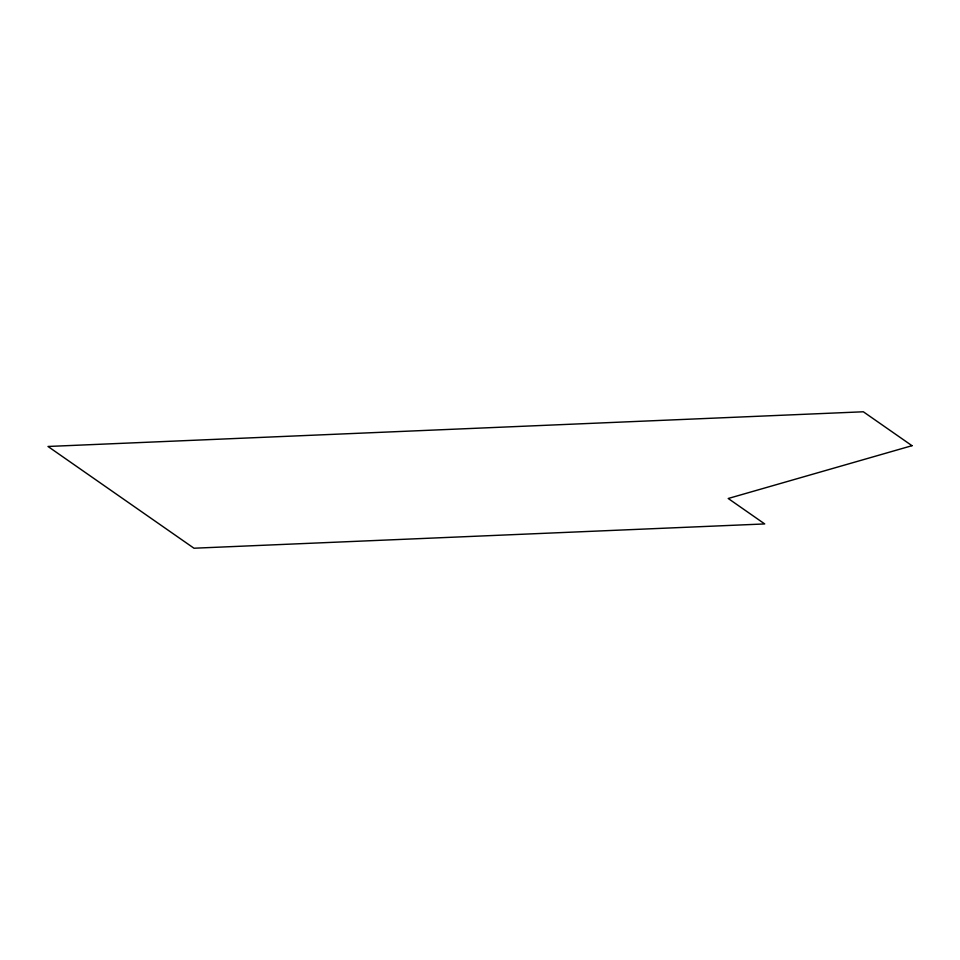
<?xml version="1.0" encoding="UTF-8"?>
<svg xmlns="http://www.w3.org/2000/svg" width="960" height="960" viewBox="0 0 960 960"><rect width="100%" height="100%" fill="white"/><g stroke="black" fill="none" stroke-linecap="round" stroke-linejoin="round"><path stroke-width="1.44" d="M912 445.692L728.22 498.492L764.712 523.932L193.98 548.22L48 446.472L863.34 411.78L912 445.692"/></g></svg>
